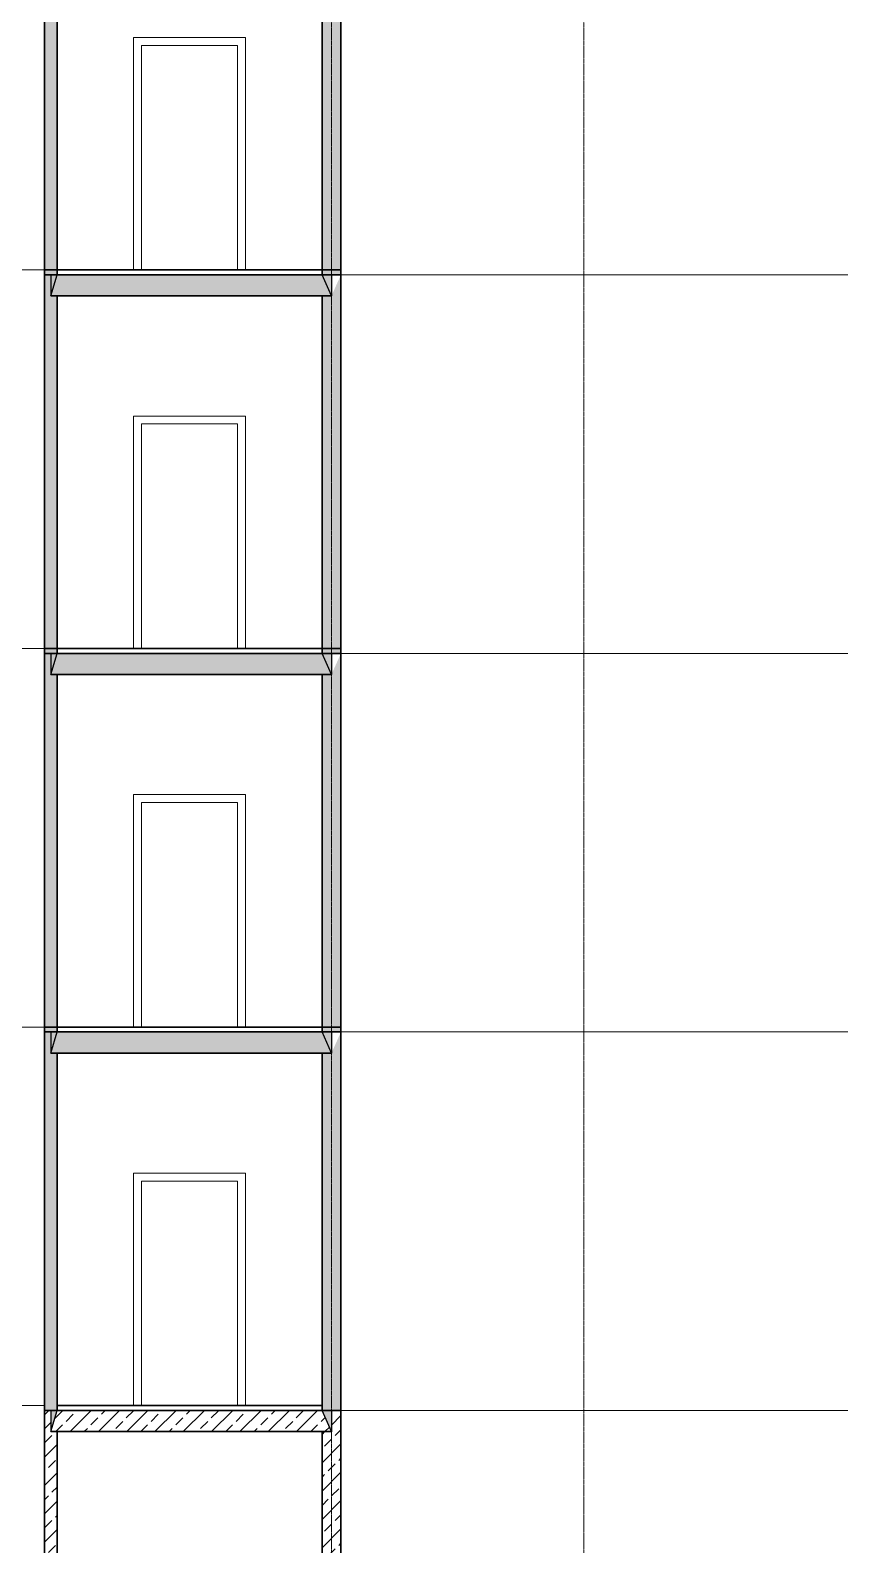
# Model space of a CAD drawing. Header units: millimetres. Extents: x -10163 to 1081624, y -5450 to 230390.
# Drawn here: x 375988 to 383688, y 58468 to 72868 of the extents above; entities that cross this region are included whole.
import ezdxf

# ---------------------------------------------------------------- set-up
doc = ezdxf.new("R2010")
doc.units = ezdxf.units.MM
doc.linetypes.add('Штрих-пунктир', pattern=[24, 20, -1.5, 1, -1.5])
doc.layers.add('0.09', color=40, linetype='Continuous', lineweight=9)
doc.layers.add('0.3', color=40, linetype='Continuous', lineweight=30)
doc.layers.add('0л_штриховка', color=7, linetype='Continuous', lineweight=9, transparency=0.2)
for name, color, linetype in [('норм двкри', 60, 'Continuous'), ('Оси 2', 253, 'Continuous'), ('Перекрытия', 100, 'Continuous'), ('Стены1', 120, 'Continuous')]:
    doc.layers.add(name, color=color, linetype=linetype)
pattern_1 = [(37.5, (330, 0), (-0.16000313, 4.894132373), [0, -3.8608, 0, -4.318, 0, -4.1275]), (7.5, (330, 0), (4.49523283, 7.16825101), [0, -2.0828, 0, -3.4798, 0, -1.3335]), (327.5, (326.876, 0), (7.909923702, 0.014371847), [0, -1.27, 0, -4.572, 0, -5.969]), (317.5, (326.876, 0), (7.63556452, 2.22929323), [0, -0.635, 0, -2.9972, 0, -3.429])]
pattern_2 = [(37.5, (330, -3600), (-0.16000313, 4.894132373), [0, -3.8608, 0, -4.318, 0, -4.1275]), (7.5, (330, -3600), (4.49523283, 7.16825101), [0, -2.0828, 0, -3.4798, 0, -1.3335]), (327.5, (326.876, -3600), (7.909923702, 0.014371847), [0, -1.27, 0, -4.572, 0, -5.969]), (317.5, (326.876, -3600), (7.63556452, 2.22929323), [0, -0.635, 0, -2.9972, 0, -3.429])]
pattern_3 = [(37.5, (0, -3600), (-0.16000313, 4.894132373), [0, -3.8608, 0, -4.318, 0, -4.1275]), (7.5, (0, -3600), (4.49523283, 7.16825101), [0, -2.0828, 0, -3.4798, 0, -1.3335]), (327.5, (-3.124, -3600), (7.909923702, 0.014371847), [0, -1.27, 0, -4.572, 0, -5.969]), (317.5, (-3.124, -3600), (7.63556452, 2.22929323), [0, -0.635, 0, -2.9972, 0, -3.429])]

# ---------------------------------------------------------------- blocks, each defined once
blk = doc.blocks.new('типовой')
h = blk.add_hatch()
h.set_pattern_fill('AR-SAND', color=256, scale=0.1)
h.set_pattern_definition(pattern_1)
h.paths.add_polyline_path([(380185, 63586), (380125, 63586), (380125, 63386)])
h = blk.add_hatch()
h.set_pattern_fill('AR-SAND', color=256, scale=0.1)
h.set_pattern_definition(pattern_1)
h.paths.add_polyline_path([(380185, 63586), (380125, 63586), (380125, 63386)])
h = blk.add_hatch()
h.set_pattern_fill('AR-SAND', color=256, scale=0.1)
h.set_pattern_definition(pattern_1)
h.paths.add_polyline_path([(380185, 63586), (380125, 63586), (380125, 63386)])
h = blk.add_hatch()
h.set_pattern_fill('AR-SAND', color=256, scale=0.1)
h.set_pattern_definition(pattern_1)
h.paths.add_polyline_path([(380185, 63586), (380125, 63586), (380125, 63386)])
h = blk.add_hatch()
h.set_pattern_fill('AR-SAND', color=256, scale=0.1)
h.set_pattern_definition(pattern_1)
h.paths.add_polyline_path([(380185, 63586), (380125, 63586), (380125, 63386)])
h = blk.add_hatch()
h.set_pattern_fill('AR-SAND', color=256, scale=0.1)
h.set_pattern_definition(pattern_1)
h.paths.add_polyline_path([(380185, 63586), (380125, 63586), (380125, 63386)])
h = blk.add_hatch()
h.set_pattern_fill('AR-SAND', color=256, scale=0.1)
h.set_pattern_definition(pattern_1)
h.paths.add_polyline_path([(380185, 63586), (380125, 63586), (380125, 63386)])
h = blk.add_hatch()
h.set_pattern_fill('AR-SAND', color=256, scale=0.1)
h.set_pattern_definition(pattern_1)
h.paths.add_polyline_path([(380185, 63586), (380125, 63586), (380125, 63386)])
h = blk.add_hatch()
h.set_pattern_fill('AR-SAND', color=256, scale=0.1)
h.set_pattern_definition(pattern_1)
h.paths.add_polyline_path([(380185, 63586), (380125, 63586), (380125, 63386)])
h = blk.add_hatch()
h.set_pattern_fill('AR-SAND', color=256, scale=0.1)
h.paths.add_polyline_path([(382795, 63586), (382705, 63586), (382795, 63386)])
h = blk.add_hatch()
h.set_pattern_fill('AR-SAND', color=256, scale=0.1)
h.paths.add_polyline_path([(382795, 63386), (382795, 63586), (382705, 63586)])
h = blk.add_hatch()
h.set_pattern_fill('AR-SAND', color=256, scale=0.1)
h.paths.add_polyline_path([(382795, 63386), (382795, 63586), (382705, 63586)])
h = blk.add_hatch()
h.set_pattern_fill('AR-SAND', color=256, scale=0.1)
h.paths.add_polyline_path([(382795, 63586), (382705, 63586), (382795, 63386)])
h = blk.add_hatch()
h.set_pattern_fill('AR-SAND', color=256, scale=0.1)
h.paths.add_polyline_path([(382795, 63386), (382795, 63586), (382705, 63586)])
h = blk.add_hatch()
h.set_pattern_fill('AR-SAND', color=256, scale=0.1)
h.paths.add_polyline_path([(382795, 63386), (382795, 63586), (382705, 63586)])
h = blk.add_hatch()
h.set_pattern_fill('AR-SAND', color=256, scale=0.1)
h.paths.add_polyline_path([(382795, 63586), (382705, 63586), (382795, 63386)])
h = blk.add_hatch()
h.set_pattern_fill('AR-SAND', color=256, scale=0.1)
h.paths.add_polyline_path([(382795, 63386), (382795, 63586), (382705, 63586)])
h = blk.add_hatch()
h.set_pattern_fill('AR-SAND', color=256, scale=0.1)
h.paths.add_polyline_path([(382795, 63386), (382795, 63586), (382705, 63586)])
h = blk.add_hatch()
h.set_pattern_fill('AR-SAND', color=256, scale=0.1)
h.set_pattern_definition(pattern_2)
h.paths.add_polyline_path([(380185, 59986), (380125, 59986), (380125, 59786)])
h = blk.add_hatch()
h.set_pattern_fill('AR-SAND', color=256, scale=0.1)
h.set_pattern_definition(pattern_2)
h.paths.add_polyline_path([(380185, 59986), (380125, 59986), (380125, 59786)])
h = blk.add_hatch()
h.set_pattern_fill('AR-SAND', color=256, scale=0.1)
h.set_pattern_definition(pattern_2)
h.paths.add_polyline_path([(380185, 59986), (380125, 59986), (380125, 59786)])
h = blk.add_hatch()
h.set_pattern_fill('AR-SAND', color=256, scale=0.1)
h.set_pattern_definition(pattern_2)
h.paths.add_polyline_path([(380185, 59986), (380125, 59986), (380125, 59786)])
h = blk.add_hatch()
h.set_pattern_fill('AR-SAND', color=256, scale=0.1)
h.set_pattern_definition(pattern_2)
h.paths.add_polyline_path([(380185, 59986), (380125, 59986), (380125, 59786)])
h = blk.add_hatch()
h.set_pattern_fill('AR-SAND', color=256, scale=0.1)
h.set_pattern_definition(pattern_2)
h.paths.add_polyline_path([(380185, 59986), (380125, 59986), (380125, 59786)])
h = blk.add_hatch()
h.set_pattern_fill('AR-SAND', color=256, scale=0.1)
h.set_pattern_definition(pattern_2)
h.paths.add_polyline_path([(380185, 59986), (380125, 59986), (380125, 59786)])
h = blk.add_hatch()
h.set_pattern_fill('AR-SAND', color=256, scale=0.1)
h.set_pattern_definition(pattern_2)
h.paths.add_polyline_path([(380185, 59986), (380125, 59986), (380125, 59786)])
h = blk.add_hatch()
h.set_pattern_fill('AR-SAND', color=256, scale=0.1)
h.set_pattern_definition(pattern_2)
h.paths.add_polyline_path([(380185, 59986), (380125, 59986), (380125, 59786)])
h = blk.add_hatch()
h.set_pattern_fill('AR-SAND', color=256, scale=0.1)
h.set_pattern_definition(pattern_3)
h.paths.add_polyline_path([(382795, 59986), (382705, 59986), (382795, 59786)])
h = blk.add_hatch()
h.set_pattern_fill('AR-SAND', color=256, scale=0.1)
h.set_pattern_definition(pattern_3)
h.paths.add_polyline_path([(382795, 59786), (382795, 59986), (382705, 59986)])
h = blk.add_hatch()
h.set_pattern_fill('AR-SAND', color=256, scale=0.1)
h.set_pattern_definition(pattern_3)
h.paths.add_polyline_path([(382795, 59786), (382795, 59986), (382705, 59986)])
h = blk.add_hatch()
h.set_pattern_fill('AR-SAND', color=256, scale=0.1)
h.set_pattern_definition(pattern_3)
h.paths.add_polyline_path([(382795, 59986), (382705, 59986), (382795, 59786)])
h = blk.add_hatch()
h.set_pattern_fill('AR-SAND', color=256, scale=0.1)
h.set_pattern_definition(pattern_3)
h.paths.add_polyline_path([(382795, 59786), (382795, 59986), (382705, 59986)])
h = blk.add_hatch()
h.set_pattern_fill('AR-SAND', color=256, scale=0.1)
h.set_pattern_definition(pattern_3)
h.paths.add_polyline_path([(382795, 59786), (382795, 59986), (382705, 59986)])
h = blk.add_hatch()
h.set_pattern_fill('AR-SAND', color=256, scale=0.1)
h.set_pattern_definition(pattern_3)
h.paths.add_polyline_path([(382795, 59986), (382705, 59986), (382795, 59786)])
h = blk.add_hatch()
h.set_pattern_fill('AR-SAND', color=256, scale=0.1)
h.set_pattern_definition(pattern_3)
h.paths.add_polyline_path([(382795, 59786), (382795, 59986), (382705, 59986)])
h = blk.add_hatch()
h.set_pattern_fill('AR-SAND', color=256, scale=0.1)
h.set_pattern_definition(pattern_3)
h.paths.add_polyline_path([(382795, 59786), (382795, 59986), (382705, 59986)])
at = {"layer": '0л_штриховка', "lineweight": 9}
h = blk.add_hatch(dxfattribs=at)
h.set_pattern_fill('ANSI36', color=256, scale=30)
h.paths.add_polyline_path([(390505, 63586), (388285, 63586), (388195, 63386), (390595, 63386)])
h.paths.add_polyline_path([(393505, 63586), (390685, 63586), (390595, 63386), (393595, 63386)])
h.paths.add_polyline_path([(395010, 63586), (393685, 63586), (393595, 63386), (395100, 63386)])
h.paths.add_polyline_path([(393685, 63386), (393595, 63386), (393505, 63386), (393505, 59986), (393685, 59986), (393685, 60033)])
h.paths.add_polyline_path([(390685, 63386), (390595, 63386), (390505, 63386), (390505, 59986), (390685, 59986), (390685, 60033)])
h.paths.add_polyline_path([(390685, 63633), (390505, 63633), (390505, 63586), (390595, 63586), (390685, 63586)])
h.paths.add_polyline_path([(393685, 63633), (393505, 63633), (393505, 63586), (393595, 63586), (393685, 63586)])
h.paths.add_polyline_path([(382705, 63586), (380185, 63586), (380125, 63386), (382795, 63386)])
h.paths.add_polyline_path([(380185, 63386), (380125, 63386), (380125, 63586), (380185, 63586), (380185, 63633), (380065, 63633), (380065, 59986), (380185, 59986)])
h.paths.add_polyline_path([(382885, 63586), (382795, 63386), (382705, 63386), (382705, 59986), (382885, 59986)])
h.paths.add_polyline_path([(388285, 63386), (388195, 63386), (388105, 63586), (388105, 59986), (388285, 59986)])
h.paths.add_polyline_path([(388285, 63586), (388285, 63633), (388105, 63633), (388105, 63586), (388195, 63586)])
h.paths.add_polyline_path([(382885, 63586), (382885, 63633), (382705, 63633), (382705, 63586), (382795, 63586)])
h = blk.add_hatch(dxfattribs=at)
h.set_pattern_fill('ANSI36', color=256, scale=30)
h.paths.add_polyline_path([(390505, 63586), (388285, 63586), (388195, 63386), (390595, 63386)])
h.paths.add_polyline_path([(393505, 63586), (390685, 63586), (390595, 63386), (393595, 63386)])
h.paths.add_polyline_path([(395010, 63586), (393685, 63586), (393595, 63386), (395100, 63386)])
h.paths.add_polyline_path([(393685, 63386), (393595, 63386), (393505, 63386), (393505, 59986), (393685, 59986), (393685, 60033)])
h.paths.add_polyline_path([(390685, 63386), (390595, 63386), (390505, 63386), (390505, 59986), (390685, 59986), (390685, 60033)])
h.paths.add_polyline_path([(390685, 63633), (390505, 63633), (390505, 63586), (390595, 63586), (390685, 63586)])
h.paths.add_polyline_path([(393685, 63633), (393505, 63633), (393505, 63586), (393595, 63586), (393685, 63586)])
h.paths.add_polyline_path([(382705, 63586), (380185, 63586), (380125, 63386), (382795, 63386)])
h.paths.add_polyline_path([(380185, 63386), (380125, 63386), (380125, 63586), (380185, 63586), (380185, 63633), (380065, 63633), (380065, 59986), (380185, 59986)])
h.paths.add_polyline_path([(382885, 63586), (382795, 63386), (382705, 63386), (382705, 59986), (382885, 59986)])
h.paths.add_polyline_path([(388285, 63386), (388195, 63386), (388105, 63586), (388105, 59986), (388285, 59986)])
h.paths.add_polyline_path([(388285, 63586), (388285, 63633), (388105, 63633), (388105, 63586), (388195, 63586)])
h.paths.add_polyline_path([(382885, 63586), (382885, 63633), (382705, 63633), (382705, 63586), (382795, 63586)])
h = blk.add_hatch(dxfattribs=at)
h.set_pattern_fill('ANSI36', color=256, scale=30)
h.paths.add_polyline_path([(390505, 63586), (388285, 63586), (388195, 63386), (390595, 63386)])
h.paths.add_polyline_path([(393505, 63586), (390685, 63586), (390595, 63386), (393595, 63386)])
h.paths.add_polyline_path([(395010, 63586), (393685, 63586), (393595, 63386), (395100, 63386)])
h.paths.add_polyline_path([(393685, 63386), (393595, 63386), (393505, 63386), (393505, 59986), (393685, 59986), (393685, 60033)])
h.paths.add_polyline_path([(390685, 63386), (390595, 63386), (390505, 63386), (390505, 59986), (390685, 59986), (390685, 60033)])
h.paths.add_polyline_path([(390685, 63633), (390505, 63633), (390505, 63586), (390595, 63586), (390685, 63586)])
h.paths.add_polyline_path([(393685, 63633), (393505, 63633), (393505, 63586), (393595, 63586), (393685, 63586)])
h.paths.add_polyline_path([(382705, 63586), (380185, 63586), (380125, 63386), (382795, 63386)])
h.paths.add_polyline_path([(380185, 63386), (380125, 63386), (380125, 63586), (380185, 63586), (380185, 63633), (380065, 63633), (380065, 59986), (380185, 59986)])
h.paths.add_polyline_path([(382885, 63586), (382795, 63386), (382705, 63386), (382705, 59986), (382885, 59986)])
h.paths.add_polyline_path([(388285, 63386), (388195, 63386), (388105, 63586), (388105, 59986), (388285, 59986)])
h.paths.add_polyline_path([(388285, 63586), (388285, 63633), (388105, 63633), (388105, 63586), (388195, 63586)])
h.paths.add_polyline_path([(382885, 63586), (382885, 63633), (382705, 63633), (382705, 63586), (382795, 63586)])
blk.add_line((382795, 63386), (382705, 63586))
blk.add_line((382795, 63386), (382705, 63586))
blk.add_line((382795, 63386), (382705, 63586))
blk.add_line((382795, 63386), (382705, 63586))
blk.add_line((382795, 63386), (382705, 63586))
blk.add_line((382795, 63386), (382705, 63586))
blk.add_line((382795, 63386), (382705, 63586))
blk.add_line((382795, 63386), (382705, 63586))
blk.add_line((382795, 63386), (382705, 63586))
at = {"lineweight": 9}
for p, q in [((380065, 60033), (377485, 60033)), ((380065, 60033), (377485, 60033)), ((380065, 60033), (377485, 60033)), ((382885, 59986), (388105, 59986)), ((382885, 59986), (388105, 59986)), ((382885, 59986), (388105, 59986))]:
    blk.add_line(p, q, dxfattribs=at)
for points in [[(380185, 63586), (380125, 63586), (380125, 63386), (380185, 63586)], [(380185, 63586), (380125, 63586), (380125, 63386), (380185, 63586)], [(380185, 63586), (380125, 63586), (380125, 63386), (380185, 63586)], [(380185, 63586), (380125, 63586), (380125, 63386), (380185, 63586)], [(380185, 63586), (380125, 63586), (380125, 63386), (380185, 63586)], [(380185, 63586), (380125, 63586), (380125, 63386), (380185, 63586)], [(380185, 63586), (380125, 63586), (380125, 63386), (380185, 63586)], [(380185, 63586), (380125, 63586), (380125, 63386), (380185, 63586)], [(380185, 63586), (380125, 63586), (380125, 63386), (380185, 63586)], [(382705, 63586), (382795, 63586), (382795, 63386), (382705, 63586)], [(382705, 63586), (382795, 63586), (382795, 63386), (382705, 63586)], [(382705, 63586), (382795, 63586), (382795, 63386), (382705, 63586)], [(382705, 63586), (382795, 63586), (382795, 63386), (382705, 63586)], [(382705, 63586), (382795, 63586), (382795, 63386), (382705, 63586)], [(382705, 63586), (382795, 63586), (382795, 63386), (382705, 63586)], [(382705, 63586), (382795, 63586), (382795, 63386), (382705, 63586)], [(382705, 63586), (382795, 63586), (382795, 63386), (382705, 63586)], [(382705, 63586), (382795, 63586), (382795, 63386), (382705, 63586)], [(380185, 59986), (380125, 59986), (380125, 59786), (380185, 59986)], [(380185, 59986), (380125, 59986), (380125, 59786), (380185, 59986)], [(380185, 59986), (380125, 59986), (380125, 59786), (380185, 59986)], [(380185, 59986), (380125, 59986), (380125, 59786), (380185, 59986)], [(380185, 59986), (380125, 59986), (380125, 59786), (380185, 59986)], [(380185, 59986), (380125, 59986), (380125, 59786), (380185, 59986)], [(380185, 59986), (380125, 59986), (380125, 59786), (380185, 59986)], [(380185, 59986), (380125, 59986), (380125, 59786), (380185, 59986)], [(380185, 59986), (380125, 59986), (380125, 59786), (380185, 59986)], [(382705, 59986), (382795, 59986), (382795, 59786), (382705, 59986)], [(382705, 59986), (382795, 59986), (382795, 59786), (382705, 59986)], [(382705, 59986), (382795, 59986), (382795, 59786), (382705, 59986)], [(382705, 59986), (382795, 59986), (382795, 59786), (382705, 59986)], [(382705, 59986), (382795, 59986), (382795, 59786), (382705, 59986)], [(382705, 59986), (382795, 59986), (382795, 59786), (382705, 59986)], [(382705, 59986), (382795, 59986), (382795, 59786), (382705, 59986)], [(382705, 59986), (382795, 59986), (382795, 59786), (382705, 59986)], [(382705, 59986), (382795, 59986), (382795, 59786), (382705, 59986)]]:
    blk.add_lwpolyline(points)
at = {"layer": '0.09', "lineweight": 9}
for p, q in [((380065, 60033), (377485, 60033)), ((380065, 60033), (377485, 60033)), ((380065, 60033), (377485, 60033)), ((380065, 60033), (377485, 60033)), ((380065, 60033), (377485, 60033)), ((380065, 60033), (377485, 60033)), ((382885, 59986), (388105, 59986)), ((382885, 59986), (388105, 59986)), ((382885, 59986), (388105, 59986)), ((382885, 59986), (388105, 59986)), ((382885, 59986), (388105, 59986)), ((382885, 59986), (388105, 59986))]:
    blk.add_line(p, q, dxfattribs=at)
at = {"layer": '0.3', "lineweight": 30}
for points in [[(380065, 63633), (380065, 59986), (380185, 59986), (380185, 63386)], [(380185, 63633), (380065, 63633)], [(380065, 63633), (380065, 59986), (380185, 59986), (380185, 63386)], [(380185, 63633), (380065, 63633)], [(380065, 63633), (380065, 59986), (380185, 59986), (380185, 63386)], [(380185, 63633), (380065, 63633)], [(380065, 63633), (380065, 59986), (380185, 59986), (380185, 63386)], [(380185, 63633), (380065, 63633)], [(380065, 63633), (380065, 59986), (380185, 59986), (380185, 63386)], [(380185, 63633), (380065, 63633)], [(380065, 63633), (380065, 59986), (380185, 59986), (380185, 63386)], [(380185, 63633), (380065, 63633)], [(380065, 63633), (380065, 59986), (380185, 59986), (380185, 63386)], [(380185, 63633), (380065, 63633)], [(380065, 63633), (380065, 59986), (380185, 59986), (380185, 63386)], [(380185, 63633), (380065, 63633)], [(380065, 63633), (380065, 59986), (380185, 59986), (380185, 63386)], [(380185, 63633), (380065, 63633)], [(382885, 63633), (382705, 63633)], [(382705, 63386), (382705, 59986), (382885, 59986), (382885, 63633)], [(382885, 63633), (382705, 63633)], [(382705, 63386), (382705, 59986), (382885, 59986), (382885, 63633)], [(382885, 63633), (382705, 63633)], [(382705, 63386), (382705, 59986), (382885, 59986), (382885, 63633)], [(380125, 63386), (382795, 63386), (382795, 63386)], [(380125, 63386), (382795, 63386), (382795, 63386)], [(380125, 63386), (382795, 63386), (382795, 63386)], [(380125, 59786), (382795, 59786), (382795, 59786)], [(380125, 59786), (382795, 59786), (382795, 59786)], [(380125, 59786), (382795, 59786), (382795, 59786)], [(380125, 59786), (382795, 59786), (382795, 59786)], [(380125, 59786), (382795, 59786), (382795, 59786)], [(380125, 59786), (382795, 59786), (382795, 59786)], [(380125, 59786), (382795, 59786), (382795, 59786)], [(380125, 59786), (382795, 59786), (382795, 59786)], [(380125, 59786), (382795, 59786), (382795, 59786)]]:
    blk.add_lwpolyline(points, dxfattribs=at)
for points in [[(380185, 63586), (382705, 63586), (382705, 63633), (380185, 63633)], [(380185, 63586), (382705, 63586), (382705, 63633), (380185, 63633)], [(380185, 63586), (382705, 63586), (382705, 63633), (380185, 63633)], [(380185, 63586), (382705, 63586), (382705, 63633), (380185, 63633)], [(380185, 63586), (382705, 63586), (382705, 63633), (380185, 63633)], [(380185, 63586), (382705, 63586), (382705, 63633), (380185, 63633)], [(380185, 63586), (382705, 63586), (382705, 63633), (380185, 63633)], [(380185, 63586), (382705, 63586), (382705, 63633), (380185, 63633)], [(380185, 63586), (382705, 63586), (382705, 63633), (380185, 63633)], [(380185, 59986), (382705, 59986), (382705, 60033), (380185, 60033)], [(380185, 59986), (382705, 59986), (382705, 60033), (380185, 60033)], [(380185, 59986), (382705, 59986), (382705, 60033), (380185, 60033)], [(380185, 59986), (382705, 59986), (382705, 60033), (380185, 60033)], [(380185, 59986), (382705, 59986), (382705, 60033), (380185, 60033)], [(380185, 59986), (382705, 59986), (382705, 60033), (380185, 60033)], [(380185, 59986), (382705, 59986), (382705, 60033), (380185, 60033)], [(380185, 59986), (382705, 59986), (382705, 60033), (380185, 60033)], [(380185, 59986), (382705, 59986), (382705, 60033), (380185, 60033)], [(380185, 59986), (382705, 59986), (382705, 60033), (380185, 60033)], [(380185, 59986), (382705, 59986), (382705, 60033), (380185, 60033)], [(380185, 59986), (382705, 59986), (382705, 60033), (380185, 60033)], [(380185, 59986), (382705, 59986), (382705, 60033), (380185, 60033)], [(380185, 59986), (382705, 59986), (382705, 60033), (380185, 60033)], [(380185, 59986), (382705, 59986), (382705, 60033), (380185, 60033)], [(380185, 59986), (382705, 59986), (382705, 60033), (380185, 60033)], [(380185, 59986), (382705, 59986), (382705, 60033), (380185, 60033)], [(380185, 59986), (382705, 59986), (382705, 60033), (380185, 60033)]]:
    blk.add_lwpolyline(points, close=True, dxfattribs=at)
at = {"layer": 'норм двкри', "lineweight": 9}
for p, q in [((380911, 62243), (380911, 60033)), ((381978, 62243), (380911, 62243)), ((380911, 62243), (380911, 60033)), ((381978, 62243), (380911, 62243)), ((380911, 62243), (380911, 60033)), ((381978, 62243), (380911, 62243)), ((380911, 62243), (380911, 60033)), ((381978, 62243), (380911, 62243)), ((380911, 62243), (380911, 60033)), ((381978, 62243), (380911, 62243)), ((380911, 62243), (380911, 60033)), ((381978, 62243), (380911, 62243)), ((380911, 62243), (380911, 60033)), ((381978, 62243), (380911, 62243)), ((380911, 62243), (380911, 60033)), ((381978, 62243), (380911, 62243)), ((380911, 62243), (380911, 60033)), ((381978, 62243), (380911, 62243)), ((380911, 62243), (380911, 60033)), ((381978, 62243), (380911, 62243)), ((380911, 62243), (380911, 60033)), ((381978, 62243), (380911, 62243)), ((380911, 62243), (380911, 60033)), ((381978, 62243), (380911, 62243)), ((380911, 62243), (380911, 60033)), ((381978, 62243), (380911, 62243)), ((380911, 62243), (380911, 60033)), ((381978, 62243), (380911, 62243)), ((380911, 62243), (380911, 60033)), ((381978, 62243), (380911, 62243)), ((380911, 62243), (380911, 60033)), ((381978, 62243), (380911, 62243)), ((380911, 62243), (380911, 60033)), ((381978, 62243), (380911, 62243)), ((380911, 62243), (380911, 60033)), ((381978, 62243), (380911, 62243)), ((381978, 60033), (381978, 62243)), ((381978, 60033), (381978, 62243)), ((381978, 60033), (381978, 62243)), ((381978, 60033), (381978, 62243)), ((381978, 60033), (381978, 62243)), ((381978, 60033), (381978, 62243)), ((381978, 60033), (381978, 62243)), ((381978, 60033), (381978, 62243)), ((381978, 60033), (381978, 62243)), ((381978, 60033), (381978, 62243)), ((381978, 60033), (381978, 62243)), ((381978, 60033), (381978, 62243)), ((381978, 60033), (381978, 62243)), ((381978, 60033), (381978, 62243)), ((381978, 60033), (381978, 62243)), ((381978, 60033), (381978, 62243)), ((381978, 60033), (381978, 62243)), ((381978, 60033), (381978, 62243)), ((380987, 60033), (380987, 62167)), ((380987, 62167), (381902, 62167)), ((380987, 60033), (380987, 62167)), ((380987, 62167), (381902, 62167)), ((380987, 60033), (380987, 62167)), ((380987, 62167), (381902, 62167)), ((380987, 60033), (380987, 62167)), ((380987, 62167), (381902, 62167)), ((380987, 60033), (380987, 62167)), ((380987, 62167), (381902, 62167)), ((380987, 60033), (380987, 62167)), ((380987, 62167), (381902, 62167)), ((380987, 60033), (380987, 62167)), ((380987, 62167), (381902, 62167)), ((380987, 60033), (380987, 62167)), ((380987, 62167), (381902, 62167)), ((380987, 60033), (380987, 62167)), ((380987, 62167), (381902, 62167)), ((380987, 60033), (380987, 62167)), ((380987, 62167), (381902, 62167)), ((380987, 60033), (380987, 62167)), ((380987, 62167), (381902, 62167)), ((380987, 60033), (380987, 62167)), ((380987, 62167), (381902, 62167)), ((380987, 60033), (380987, 62167)), ((380987, 62167), (381902, 62167)), ((380987, 60033), (380987, 62167)), ((380987, 62167), (381902, 62167)), ((380987, 60033), (380987, 62167)), ((380987, 62167), (381902, 62167)), ((380987, 60033), (380987, 62167)), ((380987, 62167), (381902, 62167)), ((380987, 60033), (380987, 62167)), ((380987, 62167), (381902, 62167)), ((380987, 60033), (380987, 62167)), ((380987, 62167), (381902, 62167)), ((381902, 62167), (381902, 60033)), ((381902, 62167), (381902, 60033)), ((381902, 62167), (381902, 60033)), ((381902, 62167), (381902, 60033)), ((381902, 62167), (381902, 60033)), ((381902, 62167), (381902, 60033)), ((381902, 62167), (381902, 60033)), ((381902, 62167), (381902, 60033)), ((381902, 62167), (381902, 60033)), ((381902, 62167), (381902, 60033)), ((381902, 62167), (381902, 60033)), ((381902, 62167), (381902, 60033)), ((381902, 62167), (381902, 60033)), ((381902, 62167), (381902, 60033)), ((381902, 62167), (381902, 60033)), ((381902, 62167), (381902, 60033)), ((381902, 62167), (381902, 60033)), ((381902, 62167), (381902, 60033))]:
    blk.add_line(p, q, dxfattribs=at)
at = {"layer": 'Перекрытия'}
for points in [[(380485, 63586), (382795, 63586)], [(380485, 63586), (382795, 63586)], [(380485, 63586), (382795, 63586)], [(380485, 63586), (382795, 63586)], [(380485, 63586), (382795, 63586)], [(380485, 63586), (382795, 63586)], [(380485, 63586), (382795, 63586)], [(380485, 63586), (382795, 63586)], [(380485, 63586), (382795, 63586)], [(380125, 63386), (382795, 63386), (382795, 63386)], [(380125, 63386), (382795, 63386), (382795, 63386)], [(380125, 63386), (382795, 63386), (382795, 63386)], [(380125, 63386), (382795, 63386), (382795, 63386)], [(380125, 63386), (382795, 63386), (382795, 63386)], [(380125, 63386), (382795, 63386), (382795, 63386)]]:
    blk.add_lwpolyline(points, dxfattribs=at)
at = {"layer": 'Стены1'}
for points in [[(380185, 63586), (380185, 63633)], [(380185, 63586), (380185, 63633)], [(380185, 63586), (380185, 63633)], [(380185, 63586), (380185, 63633)], [(380185, 63586), (380185, 63633)], [(380185, 63586), (380185, 63633)], [(380185, 63586), (380185, 63633)], [(380185, 63586), (380185, 63633)], [(380185, 63586), (380185, 63633)], [(382705, 63633), (382705, 63586)], [(382705, 63633), (382705, 63586)], [(382885, 63633), (382705, 63633)], [(382705, 63386), (382705, 59986), (382885, 59986), (382885, 63633)], [(382705, 63633), (382705, 63586)], [(382885, 63633), (382705, 63633)], [(382705, 63386), (382705, 59986), (382885, 59986), (382885, 63633)], [(382705, 63633), (382705, 63586)], [(382705, 63633), (382705, 63586)], [(382885, 63633), (382705, 63633)], [(382705, 63386), (382705, 59986), (382885, 59986), (382885, 63633)], [(382705, 63633), (382705, 63586)], [(382885, 63633), (382705, 63633)], [(382705, 63386), (382705, 59986), (382885, 59986), (382885, 63633)], [(382705, 63633), (382705, 63586)], [(382705, 63633), (382705, 63586)], [(382885, 63633), (382705, 63633)], [(382705, 63386), (382705, 59986), (382885, 59986), (382885, 63633)], [(382705, 63633), (382705, 63586)], [(382885, 63633), (382705, 63633)], [(382705, 63386), (382705, 59986), (382885, 59986), (382885, 63633)]]:
    blk.add_lwpolyline(points, dxfattribs=at)

msp = doc.modelspace()

# ---------------------------------------------------------------- hatches: boundary and pattern name
at = {"layer": '0л_штриховка'}
h = msp.add_hatch(dxfattribs=at)
h.set_pattern_fill('ANSI33', color=256, scale=30)
h.paths.add_polyline_path([(384253.024, 56137.855), (384163.024, 56137.855), (384163.024, 54000.644), (384253.024, 54000.644)])
h.paths.add_polyline_path([(384343.024, 55937.597), (384253.024, 55937.597), (384253.024, 54000.644), (384343.024, 54000.644)])
h.paths.add_polyline_path([(386653.024, 55937.597), (386563.024, 55937.597), (386563.024, 53900.644), (386653.024, 53900.644)])
h.paths.add_polyline_path([(386743.024, 55937.597), (386653.024, 55937.597), (386653.024, 53900.644), (386743.024, 53900.644)])
h.paths.add_polyline_path([(389653.024, 55937.597), (389563.024, 55937.597), (389563.024, 53900.644), (389653.024, 53900.644)])
h.paths.add_polyline_path([(389743.024, 55937.597), (389653.024, 55937.597), (389653.024, 53900.644), (389743.024, 53900.644)])
h.paths.add_polyline_path([(376243.024, 59542.773), (376183.024, 59542.773), (376183.024, 59743.032), (376123.024, 59743.032), (376123.024, 56190.143), (376243.024, 56190.143)])
h.paths.add_polyline_path([(384253.024, 59743.032), (384163.024, 59743.032), (384163.024, 56190.143), (384253.024, 56190.143)])
h.paths.add_polyline_path([(384343.024, 59542.773), (384253.024, 59542.773), (384253.024, 56190.143), (384343.024, 56190.143)])
edge = h.paths.add_edge_path()
edge.add_line((376243.024, 55989.885), (376243.024, 54000.644))
edge.add_line((376243.024, 54000.644), (376123.024, 54000.644))
edge.add_line((376123.024, 54000.644), (376123.024, 56137.855))
edge.add_line((376123.024, 56137.855), (376243.024, 56137.855))
h = msp.add_hatch(dxfattribs=at)
h.set_pattern_fill('ANSI33', color=256, scale=30)
h.paths.add_polyline_path([(378853.024, 59542.773), (378763.024, 59743.032), (376243.024, 59743.032), (376183.024, 59542.773)])
h = msp.add_hatch(dxfattribs=at)
h.set_pattern_fill('ANSI33', color=256, scale=30)
h.paths.add_polyline_path([(386743.024, 59542.773), (386653.024, 59542.773), (386653.024, 56137.855), (386743.024, 56137.855)])
h.paths.add_polyline_path([(389653.024, 59542.773), (389563.024, 59542.773), (389563.024, 56137.855), (389653.024, 56137.855)])
h.paths.add_polyline_path([(389743.024, 59542.773), (389653.024, 59542.773), (389653.024, 56137.855), (389743.024, 56137.855)])
h.paths.add_polyline_path([(378853.024, 59542.773), (378763.024, 59542.773), (378763.024, 56190.143), (378853.024, 56190.143)])
h.paths.add_polyline_path([(378943.024, 59743.032), (378853.024, 59743.032), (378853.024, 56190.143), (378943.024, 56190.143)])

# ---------------------------------------------------------------- linework, layer by layer
at = {"layer": '0.3', "lineweight": 30}
for points in [[(376243.024, 59542.773), (376243.024, 56137.855), (376123.024, 56137.855), (376123.024, 59743.032), (376243.024, 59743.032)], [(378763.024, 59542.773), (378763.024, 56137.855), (378943.024, 56137.855), (378943.024, 59743.032)]]:
    msp.add_lwpolyline(points, dxfattribs=at)
at = {"layer": 'Оси 2', "linetype": 'Штрих-пунктир', "lineweight": 9}
msp.add_line((381253.024, 50020.924), (381253.024, 103147.78), dxfattribs=at)
at = {"layer": 'Оси 2', "color": 9, "linetype": 'Штрих-пунктир', "lineweight": 9, "true_color": 0xc7c8ca}
for q in [(378853.024, 78672.607), (378853.024, 78622.607)]:
    msp.add_line((378853.024, 50020.924), q, dxfattribs=at)

# ---------------------------------------------------------------- block references
at = {"layer": 'Перекрытия'}
for p in [(-3941.534, 10557.022), (-3941.534, 6957.022), (-3941.534, 3357.022), (-3941.534, -242.978)]:
    msp.add_blockref('типовой', p, dxfattribs=at)

doc.saveas('drawing.dxf')
